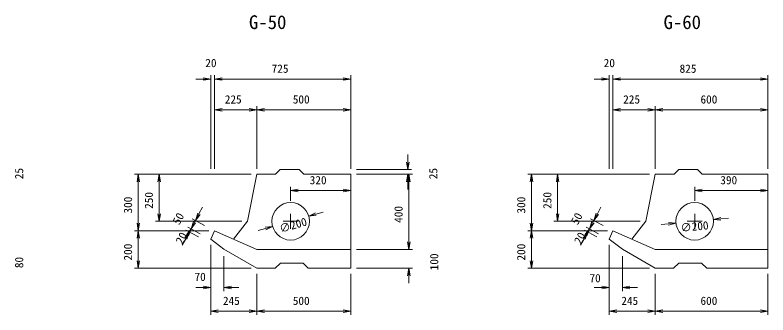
# Model space of a CAD drawing. Units: millimetres, scale not verified. Extents: x 0 to 84100, y 0 to 59400.
# Drawn here: x 21103 to 41143, y 18094 to 26072 of the extents above; entities that cross this region are included whole.
import ezdxf
from ezdxf.enums import TextEntityAlignment as Align

# ---------------------------------------------------------------- set-up
doc = ezdxf.new("R2010")
doc.units = ezdxf.units.MM
doc.header["$LTSCALE"] = 100
doc.layers.add('D-STR-DIM（寸法）', color=7, linetype='Continuous', lineweight=18)
doc.layers.add('D-STR（構造物外形線）', color=1, linetype='Continuous', lineweight=18)
doc.layers.add('D-TTL-TXT（文字）', color=7, linetype='Continuous')
doc.styles.add('ＭＳ ゴシック', font='')
doc.styles.get('ＭＳ ゴシック').set_extended_font_data('MS Gothic')

msp = doc.modelspace()

# ---------------------------------------------------------------- linework, layer by layer
at = {"layer": 'D-STR-DIM（寸法）'}
for p, q in [((26312.2, 21984.8), (26312.2, 24470.3)), ((26413.8, 21984.8), (26413.8, 24470.3)), ((26413.8, 21984.8), (26413.8, 24470.3)), ((30038.8, 21984.8), (30038.8, 24470.3)), ((36916.6, 21984.8), (36916.6, 24470.3)), ((37018.1, 21984.8), (37018.1, 24470.3)), ((37018.1, 22084.8), (37018.1, 24470.3)), ((41143.1, 21984.8), (41143.1, 24470.3)), ((26112.2, 24370.3), (25912.2, 24370.3)), ((26112.2, 24403.7), (26312.2, 24370.3)), ((26312.2, 24370.3), (26112.2, 24337)), ((26312.2, 24370.3), (26112.2, 24370.3)), ((26413.8, 24370.3), (26613.8, 24403.7)), ((26413.8, 24370.3), (26613.8, 24403.7)), ((26613.8, 24337), (26413.8, 24370.3)), ((26413.8, 24370.3), (26613.8, 24370.3)), ((26613.8, 24337), (26413.8, 24370.3)), ((26413.8, 24370.3), (26613.8, 24370.3)), ((26613.8, 24370.3), (26813.8, 24370.3)), ((29838.8, 24370.3), (26613.8, 24370.3)), ((29838.8, 24403.7), (30038.8, 24370.3)), ((30038.8, 24370.3), (29838.8, 24337)), ((30038.8, 24370.3), (29838.8, 24370.3)), ((36716.6, 24370.3), (36516.6, 24370.3)), ((36716.6, 24403.7), (36916.6, 24370.3)), ((36916.6, 24370.3), (36716.6, 24337)), ((36916.6, 24370.3), (36716.6, 24370.3)), ((37018.1, 24370.3), (37218.1, 24403.7)), ((37018.1, 24370.3), (37218.1, 24403.7)), ((37218.1, 24337), (37018.1, 24370.3)), ((37018.1, 24370.3), (37218.1, 24370.3)), ((37218.1, 24337), (37018.1, 24370.3)), ((37018.1, 24370.3), (37218.1, 24370.3)), ((37218.1, 24370.3), (37418.1, 24370.3)), ((40943.1, 24370.3), (37218.1, 24370.3)), ((40943.1, 24403.7), (41143.1, 24370.3)), ((41143.1, 24370.3), (40943.1, 24337)), ((41143.1, 24370.3), (40943.1, 24370.3)), ((26413.8, 21984.8), (26413.8, 23652.3)), ((27538.8, 21984.8), (27538.8, 23652.3)), ((27538.8, 21984.8), (27538.8, 23652.3)), ((30038.8, 21984.8), (30038.8, 23652.3)), ((37018.1, 21984.8), (37018.1, 23652.3)), ((38143.1, 21984.8), (38143.1, 23652.3)), ((38143.1, 21984.8), (38143.1, 23652.3)), ((41143.1, 21984.8), (41143.1, 23652.3)), ((26413.8, 23552.3), (26613.8, 23585.6)), ((26613.8, 23519), (26413.8, 23552.3)), ((26413.8, 23552.3), (26613.8, 23552.3)), ((27338.8, 23552.3), (26613.8, 23552.3)), ((27338.8, 23585.6), (27538.8, 23552.3)), ((27538.8, 23552.3), (27338.8, 23519)), ((27538.8, 23552.3), (27338.8, 23552.3)), ((27538.8, 23552.3), (27738.8, 23585.6)), ((27738.8, 23519), (27538.8, 23552.3)), ((27538.8, 23552.3), (27738.8, 23552.3)), ((29838.8, 23552.3), (27738.8, 23552.3)), ((29838.8, 23585.6), (30038.8, 23552.3)), ((30038.8, 23552.3), (29838.8, 23519)), ((30038.8, 23552.3), (29838.8, 23552.3)), ((37018.1, 23552.3), (37218.1, 23585.6)), ((37218.1, 23519), (37018.1, 23552.3)), ((37018.1, 23552.3), (37218.1, 23552.3)), ((37943.1, 23552.3), (37218.1, 23552.3)), ((37943.1, 23585.6), (38143.1, 23552.3)), ((38143.1, 23552.3), (37943.1, 23519)), ((38143.1, 23552.3), (37943.1, 23552.3)), ((38143.1, 23552.3), (38343.1, 23585.6)), ((38343.1, 23519), (38143.1, 23552.3)), ((38143.1, 23552.3), (38343.1, 23552.3)), ((40943.1, 23552.3), (38343.1, 23552.3)), ((40943.1, 23585.6), (41143.1, 23552.3)), ((41143.1, 23552.3), (40943.1, 23519)), ((41143.1, 23552.3), (40943.1, 23552.3)), ((31559.7, 22159.8), (31559.7, 22359.8)), ((31559.7, 21959.8), (31526.3, 22159.8)), ((31593, 22159.8), (31559.7, 21959.8)), ((31559.7, 21959.8), (31559.7, 22159.8)), ((30188.8, 21959.8), (31659.7, 21959.8)), ((27388.8, 21834.8), (24284.1, 21834.8)), ((24350.8, 21634.8), (24384.1, 21834.8)), ((24384.1, 21834.8), (24417.4, 21634.8)), ((24384.1, 21834.8), (24384.1, 21634.8)), ((27388.8, 21834.8), (24840.9, 21834.8)), ((24907.6, 21634.8), (24940.9, 21834.8)), ((24940.9, 21834.8), (24974.3, 21634.8)), ((24940.9, 21834.8), (24940.9, 21634.8)), ((30188.8, 21834.8), (31659.7, 21834.8)), ((30188.8, 21834.8), (31684.7, 21834.8)), ((31526.3, 21634.8), (31559.7, 21834.8)), ((31551.3, 21634.8), (31584.7, 21834.8)), ((31559.7, 21834.8), (31593, 21634.8)), ((31559.7, 21834.8), (31559.7, 21634.8)), ((31584.7, 21834.8), (31618, 21634.8)), ((31584.7, 21834.8), (31584.7, 21634.8)), ((37993.1, 21834.8), (34749.9, 21834.8)), ((34816.5, 21634.8), (34849.9, 21834.8)), ((34849.9, 21834.8), (34883.2, 21634.8)), ((34849.9, 21834.8), (34849.9, 21634.8)), ((37993.1, 21834.8), (35445.3, 21834.8)), ((35512, 21634.8), (35545.3, 21834.8)), ((35545.3, 21834.8), (35578.6, 21634.8)), ((35545.3, 21834.8), (35545.3, 21634.8)), ((24384.1, 21634.8), (24384.1, 20534.8)), ((24940.9, 21634.8), (24940.9, 20784.8)), ((28438.8, 21127.8), (28438.8, 21504.1)), ((30038.8, 20734.8), (30038.8, 21504.1)), ((31559.7, 21634.8), (31559.7, 21434.8)), ((31584.7, 21634.8), (31584.7, 20034.8)), ((34849.9, 21634.8), (34849.9, 20534.8)), ((35545.3, 21634.8), (35545.3, 20784.8)), ((39193.1, 21127.8), (39193.1, 21504.1)), ((41143.1, 20734.8), (41143.1, 21504.1)), ((28438.8, 21404.1), (28638.8, 21437.4)), ((28638.8, 21370.8), (28438.8, 21404.1)), ((28438.8, 21404.1), (28638.8, 21404.1)), ((28638.8, 21404.1), (29838.8, 21404.1)), ((29838.8, 21437.4), (30038.8, 21404.1)), ((30038.8, 21404.1), (29838.8, 21370.8)), ((30038.8, 21404.1), (29838.8, 21404.1)), ((39193.1, 21404.1), (39393.1, 21437.4)), ((39393.1, 21370.8), (39193.1, 21404.1)), ((39193.1, 21404.1), (39393.1, 21404.1)), ((39393.1, 21404.1), (40943.1, 21404.1)), ((40943.1, 21437.4), (41143.1, 21404.1)), ((41143.1, 21404.1), (40943.1, 21370.8)), ((41143.1, 21404.1), (40943.1, 21404.1)), ((25998, 20783.2), (26092.1, 20959.7)), ((36602.4, 20783.2), (36696.5, 20959.7)), ((24940.9, 20584.8), (24907.6, 20784.8)), ((24974.3, 20784.8), (24940.9, 20584.8)), ((24940.9, 20584.8), (24940.9, 20784.8)), ((26149.1, 20476), (25815.7, 20653.8)), ((25880.4, 20562.6), (25974.5, 20739.1)), ((25903.9, 20606.8), (25968.6, 20798.9)), ((25903.9, 20606.8), (25998, 20783.2)), ((26027.4, 20767.5), (25903.9, 20606.8)), ((28438.8, 20384.8), (28438.8, 20784.8)), ((28919.6, 20721.9), (29102.8, 20808.8)), ((28919.6, 20721.9), (29111.9, 20776.8)), ((29121.1, 20744.7), (28919.6, 20721.9)), ((29111.9, 20776.8), (29304.3, 20831.6)), ((35545.3, 20584.8), (35512, 20784.8)), ((35578.6, 20784.8), (35545.3, 20584.8)), ((35545.3, 20584.8), (35545.3, 20784.8)), ((36753.4, 20476), (36420.1, 20653.8)), ((36484.8, 20562.6), (36578.9, 20739.1)), ((36508.3, 20606.8), (36573, 20798.9)), ((36508.3, 20606.8), (36602.4, 20783.2)), ((36631.8, 20767.5), (36508.3, 20606.8)), ((39193.1, 20384.8), (39193.1, 20784.8)), ((39690.9, 20632.4), (39886.8, 20684.6)), ((39690.9, 20632.4), (39890, 20651.4)), ((39890, 20651.4), (40089.1, 20670.4)), ((24384.1, 20334.8), (24350.8, 20534.8)), ((24417.4, 20534.8), (24384.1, 20334.8)), ((24384.1, 20334.8), (24384.1, 20534.8)), ((27138.8, 20584.8), (24840.9, 20584.8)), ((25786.3, 20386.2), (25851, 20578.3)), ((25786.3, 20386.2), (25880.4, 20562.6)), ((25909.8, 20547), (25786.3, 20386.2)), ((27756.4, 20425), (27957.9, 20447.8)), ((27957.9, 20447.8), (27765.6, 20392.9)), ((27957.9, 20447.8), (27774.7, 20360.9)), ((28238.8, 20584.8), (28638.8, 20584.8)), ((34849.9, 20334.8), (34816.5, 20534.8)), ((34883.2, 20534.8), (34849.9, 20334.8)), ((34849.9, 20334.8), (34849.9, 20534.8)), ((37743.1, 20584.8), (35445.3, 20584.8)), ((36390.6, 20386.2), (36455.3, 20578.3)), ((36390.6, 20386.2), (36484.8, 20562.6)), ((36514.2, 20547), (36390.6, 20386.2)), ((38496.3, 20518.3), (38297.2, 20499.3)), ((38493.1, 20551.5), (38695.4, 20537.3)), ((38695.4, 20537.3), (38496.3, 20518.3)), ((38695.4, 20537.3), (38499.5, 20485.1)), ((38993.1, 20584.8), (39393.1, 20584.8)), ((39893.1, 20618.2), (39690.9, 20632.4)), ((26263.8, 20334.8), (24284.1, 20334.8)), ((26263.8, 20334.8), (24284.1, 20334.8)), ((24350.8, 20134.8), (24384.1, 20334.8)), ((24384.1, 20334.8), (24417.4, 20134.8)), ((24384.1, 20334.8), (24384.1, 20134.8)), ((25616.3, 20138.4), (25739.9, 20299.2)), ((25739.9, 20299.2), (25645.7, 20122.7)), ((25985, 20168.4), (25651.6, 20346.2)), ((25662.7, 20225.4), (25786.3, 20386.2)), ((25739.9, 20299.2), (25675.2, 20107)), ((25786.3, 20386.2), (25692.2, 20209.7)), ((26031.4, 20255.4), (25698, 20433.2)), ((26031.4, 20255.4), (25698, 20433.2)), ((25786.3, 20386.2), (25721.6, 20194)), ((27765.6, 20392.9), (27573.2, 20338.1)), ((36868.1, 20334.8), (34749.9, 20334.8)), ((36868.1, 20334.8), (34749.9, 20334.8)), ((34816.5, 20134.8), (34849.9, 20334.8)), ((34849.9, 20334.8), (34883.2, 20134.8)), ((34849.9, 20334.8), (34849.9, 20134.8)), ((36220.7, 20138.4), (36344.2, 20299.2)), ((36344.2, 20299.2), (36250.1, 20122.7)), ((36589.4, 20168.4), (36256, 20346.2)), ((36267.1, 20225.4), (36390.6, 20386.2)), ((36344.2, 20299.2), (36279.5, 20107)), ((36390.6, 20386.2), (36296.5, 20209.7)), ((36635.8, 20255.4), (36302.4, 20433.2)), ((36635.8, 20255.4), (36302.4, 20433.2)), ((36390.6, 20386.2), (36325.9, 20194)), ((24384.1, 20134.8), (24384.1, 19534.8)), ((25645.7, 20122.7), (25551.6, 19946.2)), ((25692.2, 20209.7), (25598, 20033.2)), ((31584.7, 20034.8), (31584.7, 20234.8)), ((34849.9, 20134.8), (34849.9, 19534.8)), ((36250.1, 20122.7), (36156, 19946.2)), ((36296.5, 20209.7), (36202.4, 20033.2)), ((26313.8, 19954.8), (26313.8, 18093.8)), ((31584.7, 19834.8), (31551.3, 20034.8)), ((31584.7, 19834.8), (31551.3, 20034.8)), ((31618, 20034.8), (31584.7, 19834.8)), ((31584.7, 19834.8), (31584.7, 20034.8)), ((31618, 20034.8), (31584.7, 19834.8)), ((31584.7, 19834.8), (31584.7, 20034.8)), ((36918.1, 19954.8), (36918.1, 18093.8)), ((26663.8, 19653.6), (26663.8, 18721.8)), ((30188.8, 19834.8), (31684.7, 19834.8)), ((30188.8, 19834.8), (31684.7, 19834.8)), ((37268.1, 19653.6), (37268.1, 18721.8)), ((24384.1, 19334.8), (24350.8, 19534.8)), ((24417.4, 19534.8), (24384.1, 19334.8)), ((24384.1, 19334.8), (24384.1, 19534.8)), ((34849.9, 19334.8), (34816.5, 19534.8)), ((34883.2, 19534.8), (34849.9, 19334.8)), ((34849.9, 19334.8), (34849.9, 19534.8)), ((27388.8, 19334.8), (24284.1, 19334.8)), ((30188.8, 19334.8), (31684.7, 19334.8)), ((31551.3, 19134.8), (31584.7, 19334.8)), ((31584.7, 19334.8), (31618, 19134.8)), ((31584.7, 19334.8), (31584.7, 19134.8)), ((37993.1, 19334.8), (34749.9, 19334.8)), ((26313.8, 19184.8), (26313.8, 18721.8)), ((27538.8, 19184.8), (27538.8, 18093.8)), ((27538.8, 19184.8), (27538.8, 18093.8)), ((30038.8, 19184.8), (30038.8, 18093.8)), ((31584.7, 19134.8), (31584.7, 18934.8)), ((36918.1, 19184.8), (36918.1, 18721.8)), ((38143.1, 19184.8), (38143.1, 18093.8)), ((38143.1, 19184.8), (38143.1, 18093.8)), ((41143.1, 19184.8), (41143.1, 18093.8)), ((26113.8, 18855.2), (26313.8, 18821.8)), ((26663.8, 18821.8), (26863.8, 18855.2)), ((36718.1, 18855.2), (36918.1, 18821.8)), ((37268.1, 18821.8), (37468.1, 18855.2)), ((26113.8, 18821.8), (25913.8, 18821.8)), ((26313.8, 18821.8), (26113.8, 18788.5)), ((26313.8, 18821.8), (26113.8, 18821.8)), ((26863.8, 18788.5), (26663.8, 18821.8)), ((26663.8, 18821.8), (26863.8, 18821.8)), ((26863.8, 18821.8), (27063.8, 18821.8)), ((36718.1, 18821.8), (36518.1, 18821.8)), ((36918.1, 18821.8), (36718.1, 18788.5)), ((36918.1, 18821.8), (36718.1, 18821.8)), ((37468.1, 18788.5), (37268.1, 18821.8)), ((37268.1, 18821.8), (37468.1, 18821.8)), ((37468.1, 18821.8), (37668.1, 18821.8)), ((26313.8, 18193.8), (26513.8, 18227.2)), ((26513.8, 18160.5), (26313.8, 18193.8)), ((26313.8, 18193.8), (26513.8, 18193.8)), ((27338.8, 18193.8), (26513.8, 18193.8)), ((27338.8, 18227.2), (27538.8, 18193.8)), ((27538.8, 18193.8), (27338.8, 18160.5)), ((27538.8, 18193.8), (27338.8, 18193.8)), ((27538.8, 18193.8), (27738.8, 18227.2)), ((27738.8, 18160.5), (27538.8, 18193.8)), ((27538.8, 18193.8), (27738.8, 18193.8)), ((29838.8, 18193.8), (27738.8, 18193.8)), ((29838.8, 18227.2), (30038.8, 18193.8)), ((30038.8, 18193.8), (29838.8, 18160.5)), ((30038.8, 18193.8), (29838.8, 18193.8)), ((36918.1, 18193.8), (37118.1, 18227.2)), ((37118.1, 18160.5), (36918.1, 18193.8)), ((36918.1, 18193.8), (37118.1, 18193.8)), ((37943.1, 18193.8), (37118.1, 18193.8)), ((37943.1, 18227.2), (38143.1, 18193.8)), ((38143.1, 18193.8), (37943.1, 18160.5)), ((38143.1, 18193.8), (37943.1, 18193.8)), ((38143.1, 18193.8), (38343.1, 18227.2)), ((38343.1, 18160.5), (38143.1, 18193.8)), ((38143.1, 18193.8), (38343.1, 18193.8)), ((40943.1, 18193.8), (38343.1, 18193.8)), ((40943.1, 18227.2), (41143.1, 18193.8)), ((41143.1, 18193.8), (40943.1, 18160.5)), ((41143.1, 18193.8), (40943.1, 18193.8))]:
    msp.add_line(p, q, dxfattribs=at)
at = {"layer": 'D-STR（構造物外形線）'}
for p, q in [((28038.8, 21834.8), (28163.8, 21959.8)), ((28163.8, 21959.8), (28663.8, 21959.8)), ((28663.8, 21959.8), (28788.8, 21834.8)), ((38643.1, 21834.8), (38768.1, 21959.8)), ((38768.1, 21959.8), (39268.1, 21959.8)), ((39268.1, 21959.8), (39393.1, 21834.8)), ((27288.8, 20584.8), (27538.8, 21834.8)), ((27538.8, 21834.8), (28038.8, 21834.8)), ((28788.8, 21834.8), (30038.8, 21834.8)), ((30038.8, 19334.8), (30038.8, 21834.8)), ((37893.1, 20584.8), (38143.1, 21834.8)), ((38143.1, 21834.8), (38643.1, 21834.8)), ((39393.1, 21834.8), (41143.1, 21834.8)), ((41143.1, 19334.8), (41143.1, 21834.8)), ((26913.8, 20112.6), (27288.8, 20584.8)), ((37518.1, 20112.6), (37893.1, 20584.8)), ((26312.2, 20106.4), (26413.8, 20334.8)), ((26413.8, 20334.8), (27538.8, 19834.8)), ((36916.6, 20106.4), (37018.1, 20334.8)), ((37018.1, 20334.8), (38143.1, 19834.8)), ((26312.2, 20106.4), (26663.8, 19840.7)), ((36916.6, 20106.4), (37268.1, 19840.7)), ((26663.8, 19840.7), (27538.8, 19334.8)), ((37268.1, 19840.7), (38143.1, 19334.8)), ((27538.8, 19834.8), (30038.8, 19834.8)), ((38143.1, 19834.8), (41143.1, 19834.8)), ((28028.8, 19334.8), (28168.8, 19474.8)), ((28168.8, 19474.8), (28768.8, 19474.8)), ((28768.8, 19474.8), (28908.8, 19334.8)), ((38633.1, 19334.8), (38773.1, 19474.8)), ((38773.1, 19474.8), (39373.1, 19474.8)), ((39373.1, 19474.8), (39513.1, 19334.8)), ((27538.8, 19334.8), (28028.8, 19334.8)), ((28908.8, 19334.8), (30038.8, 19334.8)), ((38143.1, 19334.8), (38633.1, 19334.8)), ((39513.1, 19334.8), (41143.1, 19334.8))]:
    msp.add_line(p, q, dxfattribs=at)
for centre in [(28438.8, 20584.8), (39193.1, 20584.8)]:
    msp.add_circle(centre, 500, dxfattribs=at)

# ---------------------------------------------------------------- texts
at = {"layer": 'D-STR-DIM（寸法）', "style": 'ＭＳ ゴシック'}
for s, p in [('20', (26166.5, 24620.3)), ('20', (36770.9, 24620.3)), ('725', (27933.1, 24470.3)), ('825', (38791.3, 24470.3)), ('225', (26686.2, 23652.3)), ('500', (28495.6, 23652.3)), ('225', (37290.5, 23652.3)), ('600', (39347.7, 23652.3)), ('320', (28945.6, 21504.1)), ('390', (39875, 21504.1)), ('70', (25880, 18932.2)), ('70', (36393.1, 18896.7)), ('245', (26636.2, 18293.8)), ('500', (28495.6, 18293.8)), ('245', (37240.5, 18293.8)), ('600', (39347.7, 18293.8))]:
    msp.add_text(s, height=219.9, dxfattribs=at).set_placement(p, align=Align.BOTTOM_LEFT)
for s, rotation, p in [('25', 90, (21386.6, 21704.7)), ('25', 90, (32409.7, 21704.7)), ('250', 90, (24840.9, 20915.9)), ('250', 90, (35445.3, 20915.9)), ('300', 90, (24284.1, 20791.7)), ('300', 90, (34749.9, 20791.7)), ('400', 90, (31484.7, 20544)), ('50', 61.928, (25532.4, 20441.4)), ('∅200', 15.912, (28192.2, 20212.5)), ('50', 61.928, (36136.8, 20441.4)), ('∅200', 5.455, (38832.7, 20236.4)), ('20', 61.928, (25615.5, 19922.2)), ('20', 61.928, (36219.8, 19922.2)), ('200', 90, (24284.1, 19540.9)), ('200', 90, (34749.9, 19540.9)), ('100', 90, (32434.7, 19281)), ('80', 90, (21386.6, 19339.2))]:
    msp.add_text(s, height=219.9, rotation=rotation, dxfattribs=at).set_placement(p, align=Align.BOTTOM_LEFT)
at = {"layer": 'D-TTL-TXT（文字）', "style": 'ＭＳ ゴシック'}
for s, p in [('G-50', (27328.2, 25589.3)), ('G-60', (38364, 25589.3))]:
    msp.add_text(s, height=366.6, dxfattribs=at).set_placement(p, align=Align.BOTTOM_LEFT)

doc.saveas('drawing.dxf')
